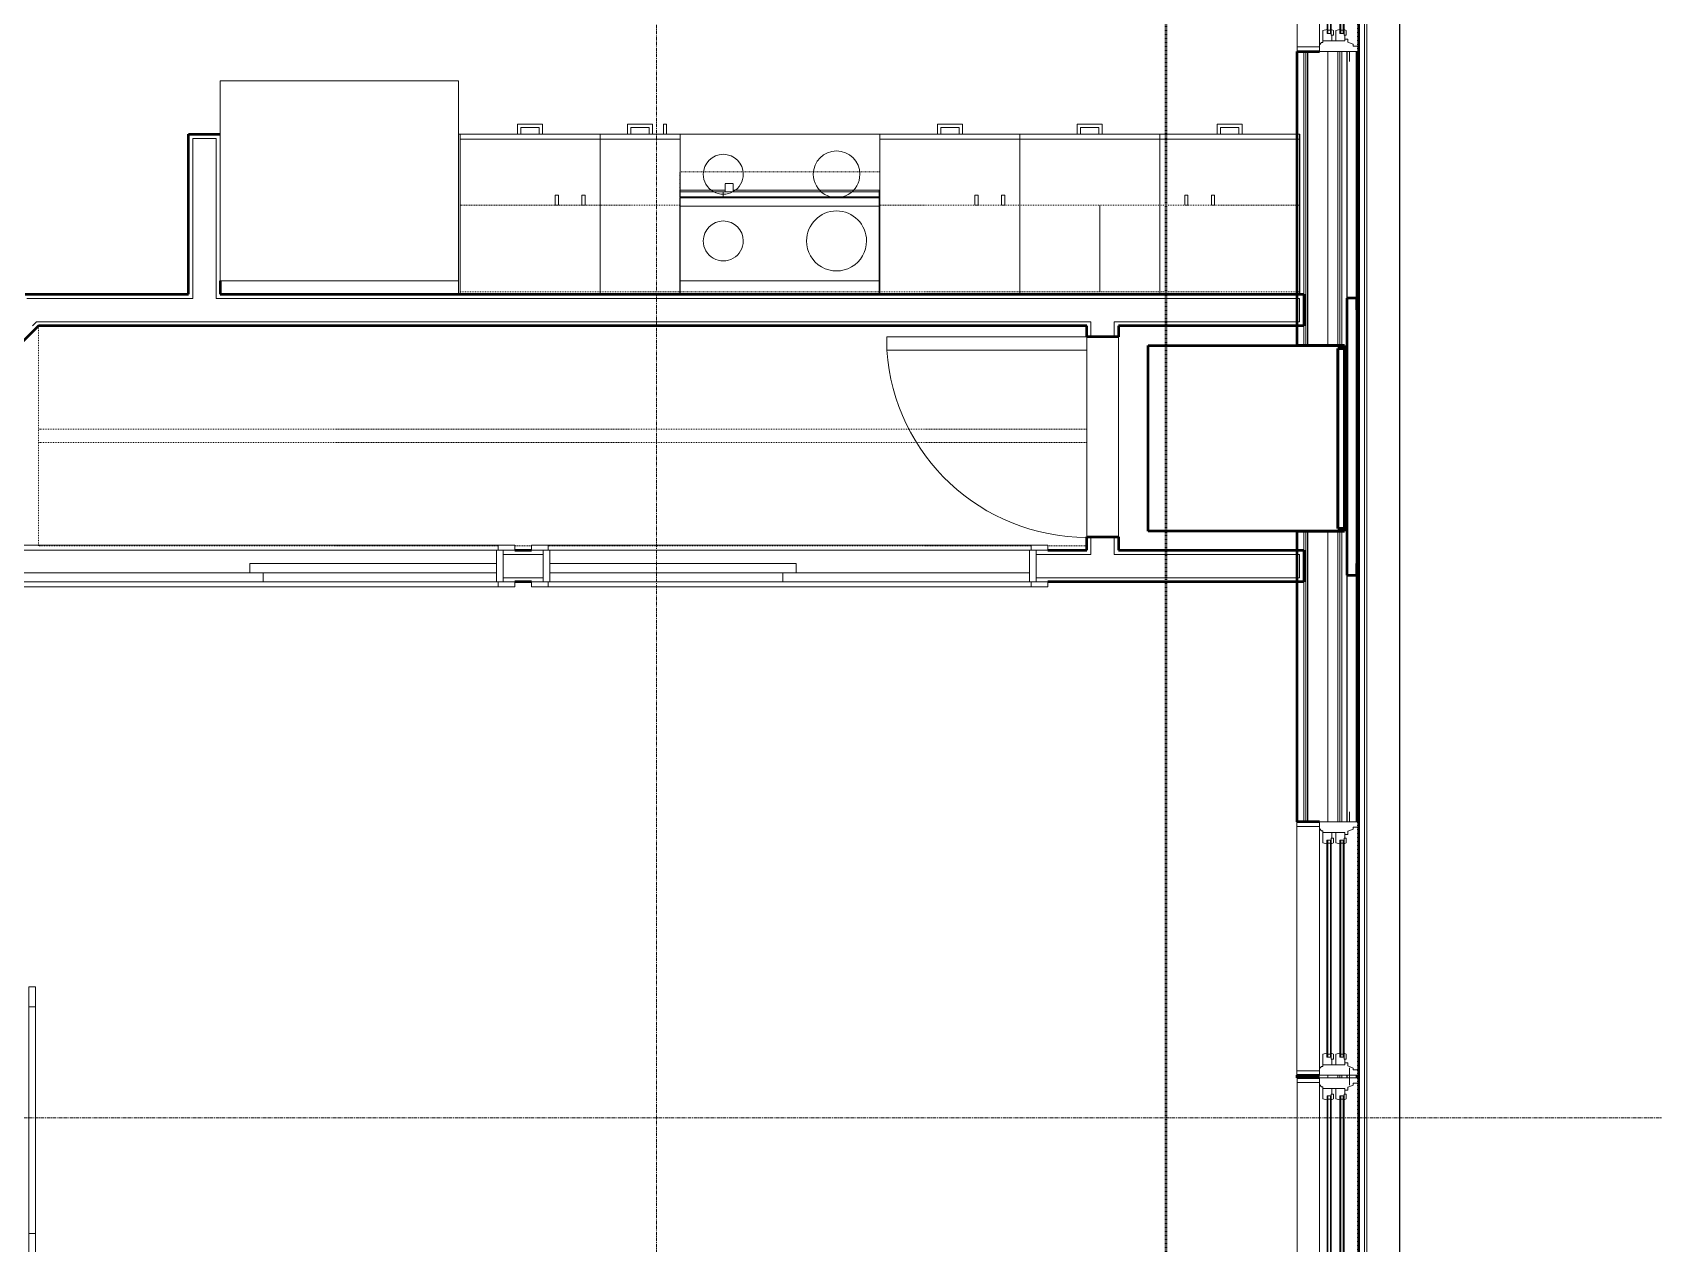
# Model space of a CAD drawing. Header units: inches. Extents: x -4235 to -464, y 9767 to 12347.
# Drawn here: x -2267 to -2023.7, y 10448.3 to 10630 of the extents above; entities that cross this region are included whole.
import ezdxf

# ---------------------------------------------------------------- set-up
doc = ezdxf.new("R2010")
doc.units = ezdxf.units.IN
doc.header["$MEASUREMENT"] = 0
for name, pattern in [('Dash', [0.25, 0.125, -0.125]), ('Dash 1_16_', [0.125, 0.0625, -0.0625]), ('Grid Line 1_2_', [0.875, 0.5, -0.125, 0.125, -0.125]), ('Overhead', [0.15625, 0.09375, -0.0625])]:
    doc.linetypes.add(name, pattern=pattern)
for name, color, linetype, lineweight in [('0-1', 7, 'Continuous', 5), ('0-2', 10, 'Continuous', 9), ('A-DOOR-1', 10, 'Continuous', 9), ('A-DOOR-2', 50, 'Continuous', 20), ('A-DOOR-FRAM-1', 10, 'Continuous', 9), ('A-GENM', 5, 'Continuous', 9), ('A-GENM-4', 5, 'Continuous', 50), ('A-GLAZ-1', 151, 'Continuous', 9), ('A-GLAZ-2', 151, 'Continuous', 20), ('A-GLAZ-3', 151, 'Continuous', 50), ('A-WALL', 113, 'Continuous', 13), ('A-WALL-1', 7, 'Continuous', 50), ('A-WALL-2', 250, 'Continuous', 13), ('A-WALL-3', 10, 'Continuous', 9), ('A-WALL-4', 254, 'Continuous', 9), ('A-WALL-5', 113, 'Continuous', 9), ('A-WALL-6', 113, 'Continuous', 50), ('C-PROP-LINE-1', 91, 'Dash 1_16_', 50), ('Q-CASE-1', 10, 'Continuous', 9), ('Q-CASE-2', 254, 'Continuous', 9), ('Q-CASE-3', 254, 'Dash', 9), ('Q-CASE-4', 10, 'Dash', 9), ('Q-CASE-HDLN-1', 10, 'Dash', 9), ('Q-CASE-HDLN-2', 254, 'Dash', 9), ('Q-SPCQ-1', 10, 'Continuous', 9), ('Q-SPCQ-2', 91, 'Overhead', 9), ('S-GRID-1', 1, 'Grid Line 1_2_', 9)]:
    doc.layers.add(name, color=color, linetype=linetype, lineweight=lineweight)

# ---------------------------------------------------------------- blocks, each defined once
blk = doc.blocks.new('SWING - SINGLE - FLUSH - 30_ x 70_ - MAGIC PAK DOOR - ACOUSTICAL SEAL - IN CLOSET-3199421-BACKGROUND - RCP - 3RD FLOOR')
at = {"layer": 'A-DOOR-1'}
blk.add_arc((15, 2.375), 30.067, 93.81407, 180, dxfattribs=at)
at = {"layer": 'A-DOOR-2'}
for p, q in [((13, 2.375), (13, 32.375)), ((15, 32.375), (13, 32.375)), ((15, 2.375), (15, 32.375)), ((15, 2.375), (13, 2.375))]:
    blk.add_line(p, q, dxfattribs=at)
blk = doc.blocks.new('SWING - SINGLE - FLUSH - 2-10 x 6-8 - PRIVACY-3199407-BACKGROUND - RCP - 3RD FLOOR')
at = {"layer": 'A-DOOR-1'}
blk.add_arc((17, 2.37), 34.07, 93.3657, 180, dxfattribs=at)
at = {"layer": 'A-DOOR-2'}
for p, q in [((15, 2.37), (15, 36.38)), ((17, 36.38), (15, 36.38)), ((17, 2.37), (17, 36.38)), ((17, 2.37), (15, 2.37))]:
    blk.add_line(p, q, dxfattribs=at)
at = {"layer": 'A-DOOR-FRAM-1'}
for p, q in [((-17, 3.37), (-20, 3.37)), ((-20, 2.37), (-20, 3.37)), ((17, 3.37), (-17, 3.37)), ((-17, 2.37), (-17, 3.37)), ((20, 3.37), (17, 3.37)), ((17, 2.37), (17, 3.37)), ((20, 2.37), (20, 3.37)), ((-20, 2.37), (-17, 2.37)), ((-17, 2.37), (17, 2.37)), ((17, 2.37), (20, 2.37)), ((-17, -2.38), (-20, -2.38)), ((-20, -2.38), (-20, -3.38)), ((17, -2.38), (-17, -2.38)), ((-17, -2.38), (-17, -3.38)), ((20, -2.38), (17, -2.38)), ((17, -2.38), (17, -3.38)), ((20, -2.38), (20, -3.38)), ((-20, -3.38), (-17, -3.38)), ((-17, -3.38), (17, -3.38)), ((17, -3.38), (20, -3.38))]:
    blk.add_line(p, q, dxfattribs=at)
blk = doc.blocks.new('SLIDING - FLUSH - 6-0 x 6-8-3203587-BACKGROUND - RCP - 3RD FLOOR')
at = {"layer": 'A-DOOR-1'}
for p, q in [((-38.75, 2.25), (-38.75, 3)), ((-36.25, 3), (-38.75, 3)), ((36.25, 3), (-36.25, 3)), ((-36.25, 3), (-36.25, 2.25)), ((36.25, 2.25), (36.25, 3)), ((36.25, 3), (38.75, 3)), ((38.75, 3), (38.75, 2.25)), ((-38.75, 2.25), (-36.25, 2.25)), ((1, 2.25), (-36, 2.25)), ((-36, 2.25), (-36, 0.88)), ((-36, 0.88), (1, 0.88)), ((36, 0.88), (-1, 0.88)), ((-1, 0.88), (-1, -0.5)), ((1, 2.25), (1, 0.88)), ((36, 0.88), (36, -0.5)), ((38.75, 2.25), (36.25, 2.25)), ((-1, -0.5), (36, -0.5)), ((-38.75, -3.25), (-38.75, -2.5)), ((-36.25, -2.5), (-38.75, -2.5)), ((-38.75, -3.25), (-36.25, -3.25)), ((-36.25, -2.5), (-36.25, -3.25)), ((-36.25, -3.25), (36.25, -3.25)), ((36.25, -2.5), (38.75, -2.5)), ((36.25, -3.25), (36.25, -2.5)), ((38.75, -3.25), (36.25, -3.25)), ((38.75, -2.5), (38.75, -3.25))]:
    blk.add_line(p, q, dxfattribs=at)
at = {"layer": 'A-DOOR-FRAM-1'}
for p, q in [((-36, 2.25), (-37, 2.25)), ((-37, -2.5), (-37, 2.25)), ((-36, 2.25), (-36, -2.5)), ((36, 2.25), (1, 2.25)), ((36, -2.5), (36, 2.25)), ((36, 2.25), (37, 2.25)), ((37, 2.25), (37, -2.5)), ((-37, -2.5), (-36, -2.5)), ((-36, -2.5), (36, -2.5)), ((37, -2.5), (36, -2.5))]:
    blk.add_line(p, q, dxfattribs=at)
blk = doc.blocks.new('OD_CW_Closet - OD_CW_Closet-2069095-BACKGROUND - RCP - 3RD FLOOR')
at = {"layer": 'Q-CASE-HDLN-1'}
for p, q in [((0.74, 9), (6.59, 9)), ((0.74, -22.35), (0.74, 7.65)), ((9.09, 9), (81.59, 9)), ((84.09, 9), (86.59, 9)), ((89.09, 9), (158.05, 9)), ((158.05, 9), (158.05, -24)), ((0.74, -6.5), (158.05, -6.5)), ((0.74, -8.5), (158.05, -8.5))]:
    blk.add_line(p, q, dxfattribs=at)
at = {"layer": 'Q-CASE-HDLN-2'}
for p, q in [((0.74, 7.65), (0.74, 9)), ((0.74, -24), (0.74, -22.35)), ((158.05, -24), (0.74, -24))]:
    blk.add_line(p, q, dxfattribs=at)
blk = doc.blocks.new('SLIDING - FLUSH - 6-0 x 6-8-3203588-BACKGROUND - RCP - 3RD FLOOR')
at = {"layer": 'A-DOOR-1'}
for p, q in [((-38.75, 2.5), (-38.75, 3.25)), ((-36.25, 3.25), (-38.75, 3.25)), ((-38.75, 2.5), (-36.25, 2.5)), ((36.25, 3.25), (-36.25, 3.25)), ((-36.25, 3.25), (-36.25, 2.5)), ((36.25, 2.5), (36.25, 3.25)), ((36.25, 3.25), (38.75, 3.25)), ((38.75, 2.5), (36.25, 2.5)), ((38.75, 3.25), (38.75, 2.5)), ((36, 0.5), (-1, 0.5)), ((-1, 0.5), (-1, -0.875)), ((36, 0.5), (36, -0.875)), ((-38.75, -3), (-38.75, -2.25)), ((-36.25, -2.25), (-38.75, -2.25)), ((-36.25, -2.25), (-36.25, -3)), ((1, -0.875), (-36, -0.875)), ((-36, -0.875), (-36, -2.25)), ((-36, -2.25), (1, -2.25)), ((-1, -0.875), (36, -0.875)), ((1, -0.875), (1, -2.25)), ((36.25, -2.25), (38.75, -2.25)), ((36.25, -3), (36.25, -2.25)), ((38.75, -2.25), (38.75, -3)), ((-38.75, -3), (-36.25, -3)), ((-36.25, -3), (36.25, -3)), ((38.75, -3), (36.25, -3))]:
    blk.add_line(p, q, dxfattribs=at)
at = {"layer": 'A-DOOR-FRAM-1'}
for p, q in [((-37, -2.25), (-37, 2.5)), ((-36, 2.5), (-37, 2.5)), ((36, 2.5), (-36, 2.5)), ((-36, 2.5), (-36, -2.25)), ((36, -2.25), (36, 2.5)), ((36, 2.5), (37, 2.5)), ((37, 2.5), (37, -2.25)), ((-37, -2.25), (-36, -2.25)), ((1, -2.25), (36, -2.25)), ((37, -2.25), (36, -2.25))]:
    blk.add_line(p, q, dxfattribs=at)
blk = doc.blocks.new('Refrigerator_-_Side-by-Side_6047 - 36_ X 30_-345559-BACKGROUND - RCP - 3RD FLOOR')
at = {"layer": 'Q-SPCQ-1'}
for p, q in [((17.87, 14.42), (-17.88, 14.42)), ((-17.88, 14.42), (-17.88, -15.58)), ((17.87, -15.58), (17.87, 14.42)), ((-17.88, -15.58), (17.87, -15.58))]:
    blk.add_line(p, q, dxfattribs=at)
blk = doc.blocks.new('Range - 24_ x 30_-2320547-BACKGROUND - RCP - 3RD FLOOR')
at = {"layer": 'Q-SPCQ-1'}
blk.add_line((0, 22), (30, 22), dxfattribs=at)
for centre, radius, start, end in [((6.5, 16), 4.5, 360, 180), ((23.5, 16), 3, 360, 180), ((6.5, 16), 4.5, 180, 360), ((23.5, 16), 3, 180, 0), ((6.5, 6), 3.5, 360, 180), ((23.5, 6), 3, 360, 180), ((6.5, 6), 3.5, 180, 0), ((23.5, 6), 3, 180, 360)]:
    blk.add_arc(centre, radius, start, end, dxfattribs=at)
blk = doc.blocks.new('Single Door 1 Drawer 211 - 211 Base Cabinet Single Door1 Drawer 12_-2709705-BACKGROUND - RCP - 3RD FLOOR')
at = {"layer": 'Q-CASE-1'}
for p, q in [((-7.14, 24), (-7.14, 25.5)), ((-7.14, 25.5), (-3.39, 25.5)), ((-3.89, 25), (-6.64, 25)), ((-6.64, 24), (-6.64, 25)), ((-3.89, 24), (-3.89, 25)), ((-3.39, 25.5), (-3.39, 24)), ((-1.27, 25.5), (-1.76, 25.5)), ((-1.76, 25.5), (-1.76, 24)), ((-1.27, 24), (-1.27, 25.5)), ((-11.26, 24), (0.74, 24)), ((-11.26, 23.25), (-11.26, 24)), ((0.74, 23.25), (-11.26, 23.25)), ((-11.26, 23.25), (-11.26, 0)), ((-7.14, 24), (-6.64, 24)), ((-3.39, 24), (-3.89, 24)), ((-1.76, 24), (-1.27, 24)), ((0.74, 24), (0.74, 23.25)), ((0.74, 0), (0.74, 23.25)), ((-11.26, 0), (0.74, 0))]:
    blk.add_line(p, q, dxfattribs=at)
blk = doc.blocks.new('Base Cabinet 4 Drawer 254 - Base Cabinet 4 Drawer 254 21_-2569778-BACKGROUND - RCP - 3RD FLOOR')
at = {"layer": 'Q-CASE-1'}
for p, q in [((-1.14, 24), (-1.14, 25.5)), ((-1.14, 25.5), (2.61, 25.5)), ((2.11, 25), (-0.64, 25)), ((-0.64, 24), (-0.64, 25)), ((2.11, 24), (2.11, 25)), ((2.61, 25.5), (2.61, 24)), ((-9.76, 24), (11.24, 24)), ((-9.76, 23.25), (-9.76, 24)), ((11.24, 23.25), (-9.76, 23.25)), ((-9.76, 23.25), (-9.76, 0)), ((-1.14, 24), (-0.64, 24)), ((2.61, 24), (2.11, 24)), ((11.24, 24), (11.24, 23.25)), ((11.24, 0), (11.24, 23.25)), ((-9.76, 0), (11.24, 0))]:
    blk.add_line(p, q, dxfattribs=at)
blk = doc.blocks.new('Base Cabinet 3 Drawer 230 - Base Cabinet 3 Drawer 230 21_-2578998-BACKGROUND - RCP - 3RD FLOOR')
at = {"layer": 'Q-CASE-1'}
for p, q in [((-1.14, 24), (-1.14, 25.5)), ((-1.14, 25.5), (2.61, 25.5)), ((2.11, 25), (-0.64, 25)), ((-0.64, 24), (-0.64, 25)), ((2.11, 24), (2.11, 25)), ((2.61, 25.5), (2.61, 24)), ((-9.76, 24), (11.24, 24)), ((-9.76, 23.25), (-9.76, 24)), ((11.24, 23.25), (-9.76, 23.25)), ((-9.76, 23.25), (-9.76, 0)), ((-1.14, 24), (-0.64, 24)), ((2.61, 24), (2.11, 24)), ((11.24, 24), (11.24, 23.25)), ((11.24, 0), (11.24, 23.25)), ((-9.76, 0), (11.24, 0))]:
    blk.add_line(p, q, dxfattribs=at)
blk = doc.blocks.new('300 Series Wall Hung Cabinet_302 - 33_ X 36_-2610350-BACKGROUND - RCP - 3RD FLOOR')
at = {"layer": 'Q-CASE-2'}
for p, q in [((-1.76, -13.19), (-2.25, -13.19)), ((-2.25, -13.19), (-2.25, -14.69)), ((-1.76, -14.69), (-1.76, -13.19)), ((2.24, -13.19), (1.75, -13.19)), ((1.75, -13.19), (1.75, -14.69)), ((2.24, -14.69), (2.24, -13.19)), ((-2.25, -14.69), (-1.76, -14.69)), ((1.75, -14.69), (2.24, -14.69))]:
    blk.add_line(p, q, dxfattribs=at)
at = {"layer": 'Q-CASE-3'}
for p, q in [((-16.5, -0.19), (-16.5, -13.19)), ((16.5, -13.19), (16.5, -0.19)), ((-16.5, -13.19), (16.5, -13.19))]:
    blk.add_line(p, q, dxfattribs=at)
at = {"layer": 'Q-CASE-4'}
blk.add_line((16.5, -0.19), (-16.5, -0.19), dxfattribs=at)
blk = doc.blocks.new('300 Series Wall Hung Cabinet_302 - 30_ X 36_-2573882-BACKGROUND - RCP - 3RD FLOOR')
at = {"layer": 'Q-CASE-2'}
for p, q in [((-1.76, 14.69), (-2.25, 14.69)), ((-2.25, 14.69), (-2.25, 13.19)), ((-1.76, 13.19), (-1.76, 14.69)), ((2.24, 14.69), (1.75, 14.69)), ((1.75, 14.69), (1.75, 13.19)), ((2.24, 13.19), (2.24, 14.69)), ((-2.25, 13.19), (-1.76, 13.19)), ((1.75, 13.19), (2.24, 13.19))]:
    blk.add_line(p, q, dxfattribs=at)
at = {"layer": 'Q-CASE-3'}
for p, q in [((-15, 0.19), (-15, 13.19)), ((-15, 13.19), (14.6, 13.19)), ((15, 13.19), (15, 0.19))]:
    blk.add_line(p, q, dxfattribs=at)
at = {"layer": 'Q-CASE-4'}
for p, q in [((14.6, 13.19), (14.98, 13.19)), ((14.6, 0.19), (-15, 0.19)), ((14.98, 0.19), (14.6, 0.19))]:
    blk.add_line(p, q, dxfattribs=at)
blk = doc.blocks.new('30quot_MicrowaveVent_11166 - 70cm miele oven-V14-BACKGROUND - RCP - 3RD FLOOR')
at = {"layer": 'Q-CASE-1'}
for p, q in [((-14.2, 0), (-14.2, -0.38)), ((15.68, 0), (-14.2, 0)), ((15.68, -0.38), (15.68, 0))]:
    blk.add_line(p, q, dxfattribs=at)
at = {"layer": 'Q-CASE-2'}
for p, q in [((-14.2, -0.38), (-14.2, -13.23)), ((15.68, -13.23), (15.68, -0.38)), ((-14.2, -13.23), (-14.2, -14.49)), ((15.68, -13.23), (-14.2, -13.23)), ((-14.2, -14.49), (15.68, -14.49)), ((15.68, -14.49), (15.68, -13.23)), ((9.18, -14.61), (-14.2, -14.61)), ((-14.2, -14.61), (-14.2, -15.39)), ((-14.2, -15.39), (-14.2, -15.6)), ((-14.2, -15.39), (9.18, -15.39)), ((-14.2, -15.6), (7.69, -15.6)), ((7.69, -15.39), (7.69, -16.16)), ((7.69, -16.16), (7.69, -16.55)), ((7.69, -16.6), (8.88, -16.6)), ((8.88, -16.55), (8.88, -15.39)), ((8.88, -15.6), (15.68, -15.6)), ((9.18, -14.61), (9.18, -15.39)), ((15.68, -14.61), (9.18, -14.61)), ((9.18, -14.61), (9.18, -15.39)), ((9.18, -15.39), (15.68, -15.39)), ((15.68, -14.61), (15.68, -15.39)), ((15.68, -15.6), (15.68, -15.39))]:
    blk.add_line(p, q, dxfattribs=at)
blk = doc.blocks.new('300 Series Wall Hung Cabinet_302 - 33_ X 36_-2610278-BACKGROUND - RCP - 3RD FLOOR')
at = {"layer": 'Q-CASE-2'}
for p, q in [((-1.76, 14.69), (-2.25, 14.69)), ((-2.25, 14.69), (-2.25, 13.19)), ((-1.76, 13.19), (-1.76, 14.69)), ((2.24, 14.69), (1.75, 14.69)), ((1.75, 14.69), (1.75, 13.19)), ((2.24, 13.19), (2.24, 14.69)), ((-2.25, 13.19), (-1.76, 13.19)), ((1.75, 13.19), (2.24, 13.19))]:
    blk.add_line(p, q, dxfattribs=at)
at = {"layer": 'Q-CASE-3'}
for p, q in [((-16.5, 0.19), (-16.5, 13.19)), ((-16.5, 13.19), (16.5, 13.19)), ((16.5, 13.19), (16.5, 0.19))]:
    blk.add_line(p, q, dxfattribs=at)
at = {"layer": 'Q-CASE-4'}
blk.add_line((16.5, 0.19), (-16.5, 0.19), dxfattribs=at)
blk = doc.blocks.new('Range_Hood_386 - 30_ Wide-2577799-BACKGROUND - RCP - 3RD FLOOR')
at = {"layer": 'Q-SPCQ-2'}
for p, q in [((-15, -6), (-15, 12)), ((-15, 12), (15, 12)), ((15, 12), (15, -6)), ((15, -6), (-15, -6))]:
    blk.add_line(p, q, dxfattribs=at)
blk = doc.blocks.new('CTR - 1st Phase - Unit Layouts_rvt-1-BACKGROUND - RCP - 3RD FLOOR')
at = {"layer": 'A-WALL-1'}
for p, q in [((-2243.53, 10590.75), (-2243.53, 10614.75)), ((-2243.53, 10614.75), (-2242.9, 10614.75)), ((-2242.9, 10614.75), (-2239.4, 10614.75)), ((-2239.4, 10614.75), (-2238.78, 10614.75)), ((-2238.78, 10592.75), (-2238.78, 10590.75)), ((-2268.05, 10590.75), (-2243.53, 10590.75)), ((-2238.78, 10590.75), (-2076.17, 10590.75)), ((-2076.17, 10590.75), (-2076.17, 10590.13)), ((-2076.17, 10590.13), (-2076.17, 10586.63)), ((-2076.17, 10586.63), (-2076.17, 10586)), ((-2266.08, 10586), (-2299.73, 10552.35)), ((-2108.72, 10586), (-2266.08, 10586)), ((-2108.72, 10584.35), (-2108.72, 10586)), ((-2103.97, 10584.35), (-2108.72, 10584.35)), ((-2076.17, 10586), (-2103.97, 10586)), ((-2103.97, 10586), (-2103.97, 10584.35)), ((-2108.72, 10552.35), (-2108.72, 10554.35)), ((-2108.72, 10554.35), (-2103.97, 10554.35)), ((-2103.97, 10554.35), (-2103.97, 10552.35)), ((-2194.57, 10552.35), (-2192.07, 10552.35)), ((-2114.57, 10552.35), (-2108.72, 10552.35)), ((-2103.97, 10552.35), (-2076.17, 10552.35)), ((-2076.17, 10552.35), (-2076.17, 10551.73)), ((-2076.17, 10551.73), (-2076.17, 10548.23)), ((-2192.07, 10547.6), (-2194.57, 10547.6)), ((-2076.17, 10547.6), (-2114.57, 10547.6)), ((-2076.17, 10548.23), (-2076.17, 10547.6))]:
    blk.add_line(p, q, dxfattribs=at)
at = {"layer": 'A-WALL-2'}
for p, q in [((-2242.9, 10614.13), (-2239.4, 10614.13)), ((-2242.9, 10590.75), (-2242.9, 10614.13)), ((-2239.4, 10590.75), (-2239.4, 10614.13)), ((-2242.9, 10590.13), (-2267.79, 10590.13)), ((-2242.9, 10590.75), (-2242.9, 10590.13)), ((-2239.4, 10590.75), (-2239.4, 10590.13)), ((-2076.8, 10590.13), (-2239.4, 10590.13)), ((-2076.8, 10590.13), (-2076.8, 10586.63)), ((-2266.34, 10586.63), (-2266.97, 10586)), ((-2108.1, 10586.63), (-2266.34, 10586.63)), ((-2108.1, 10586.63), (-2108.1, 10586)), ((-2076.8, 10586.63), (-2104.6, 10586.63)), ((-2104.6, 10586.63), (-2104.6, 10586)), ((-2108.1, 10584.35), (-2108.1, 10586)), ((-2104.6, 10584.35), (-2104.6, 10586)), ((-2108.1, 10552.35), (-2108.1, 10554.35)), ((-2104.6, 10552.35), (-2104.6, 10554.35)), ((-2190.32, 10551.73), (-2196.32, 10551.73)), ((-2108.1, 10551.73), (-2116.32, 10551.73)), ((-2108.1, 10552.35), (-2108.1, 10551.73)), ((-2104.6, 10552.35), (-2104.6, 10551.73)), ((-2076.8, 10551.73), (-2104.6, 10551.73)), ((-2076.8, 10551.73), (-2076.8, 10548.23)), ((-2190.32, 10548.23), (-2196.32, 10548.23)), ((-2076.8, 10548.23), (-2116.32, 10548.23))]:
    blk.add_line(p, q, dxfattribs=at)
at = {"layer": 'A-WALL-3'}
for p, q in [((-2108.72, 10584.35), (-2108.72, 10554.35)), ((-2103.97, 10554.35), (-2103.97, 10584.35)), ((-2196.32, 10547.6), (-2196.32, 10552.35)), ((-2190.32, 10552.35), (-2190.32, 10547.6)), ((-2116.32, 10552.35), (-2116.32, 10547.6))]:
    blk.add_line(p, q, dxfattribs=at)
at = {"layer": 'A-WALL-4'}
for p, q in [((-2108.72, 10584.35), (-2103.97, 10584.35)), ((-2103.97, 10554.35), (-2108.72, 10554.35))]:
    blk.add_line(p, q, dxfattribs=at)
at = {"layer": 'A-WALL-5'}
for p, q in [((-2194.15, 10614.75), (-2203.03, 10614.75)), ((-2203.03, 10614.75), (-2203.03, 10592.75)), ((-2203.03, 10614.75), (-2194.15, 10614.75)), ((-2193.65, 10614.75), (-2194.15, 10614.75)), ((-2190.9, 10614.75), (-2193.65, 10614.75)), ((-2193.65, 10614.75), (-2190.9, 10614.75)), ((-2190.4, 10614.75), (-2190.9, 10614.75)), ((-2177.65, 10614.75), (-2190.4, 10614.75)), ((-2190.4, 10614.75), (-2177.65, 10614.75)), ((-2177.15, 10614.75), (-2177.65, 10614.75)), ((-2174.4, 10614.75), (-2177.15, 10614.75)), ((-2177.15, 10614.75), (-2174.4, 10614.75)), ((-2173.9, 10614.75), (-2174.4, 10614.75)), ((-2172.28, 10614.75), (-2173.9, 10614.75)), ((-2173.9, 10614.75), (-2172.28, 10614.75)), ((-2171.79, 10614.75), (-2172.28, 10614.75)), ((-2131.15, 10614.75), (-2171.79, 10614.75)), ((-2171.79, 10614.75), (-2131.15, 10614.75)), ((-2130.65, 10614.75), (-2131.15, 10614.75)), ((-2127.9, 10614.75), (-2130.65, 10614.75)), ((-2130.65, 10614.75), (-2127.9, 10614.75)), ((-2127.4, 10614.75), (-2127.9, 10614.75)), ((-2110.15, 10614.75), (-2127.4, 10614.75)), ((-2127.4, 10614.75), (-2110.15, 10614.75)), ((-2109.65, 10614.75), (-2110.15, 10614.75)), ((-2106.9, 10614.75), (-2109.65, 10614.75)), ((-2109.65, 10614.75), (-2106.9, 10614.75)), ((-2106.4, 10614.75), (-2106.9, 10614.75)), ((-2089.15, 10614.75), (-2106.4, 10614.75)), ((-2106.4, 10614.75), (-2089.15, 10614.75)), ((-2088.65, 10614.75), (-2089.15, 10614.75)), ((-2085.9, 10614.75), (-2088.65, 10614.75)), ((-2088.65, 10614.75), (-2085.9, 10614.75)), ((-2085.4, 10614.75), (-2085.9, 10614.75)), ((-2077.17, 10614.75), (-2085.4, 10614.75)), ((-2085.4, 10614.75), (-2077.17, 10614.75)), ((-2076.8, 10614.75), (-2077.17, 10614.75)), ((-2077.17, 10614.75), (-2076.8, 10614.75)), ((-2076.8, 10590.75), (-2076.8, 10614.75)), ((-2076.8, 10614.75), (-2076.8, 10590.75)), ((-2203.03, 10592.75), (-2203.03, 10590.75)), ((-2203.03, 10590.75), (-2203.03, 10592.75)), ((-2203.03, 10590.75), (-2077.17, 10590.75)), ((-2077.17, 10590.75), (-2203.03, 10590.75)), ((-2077.17, 10590.75), (-2076.8, 10590.75)), ((-2076.8, 10590.75), (-2077.17, 10590.75))]:
    blk.add_line(p, q, dxfattribs=at)
at = {"layer": '0-2'}
for name, p, rotation in [('Refrigerator_-_Side-by-Side_6047 - 36_ X 30_-345559-BACKGROUND - RCP - 3RD FLOOR', (-2220.9, 10607.18), 180), ('Range - 24_ x 30_-2320547-BACKGROUND - RCP - 3RD FLOOR', (-2139.78, 10614.75), 180), ('Range_Hood_386 - 30_ Wide-2577799-BACKGROUND - RCP - 3RD FLOOR', (-2154.78, 10603.13), 180), ('30quot_MicrowaveVent_11166 - 70cm miele oven-V14-BACKGROUND - RCP - 3RD FLOOR', (-2154.1, 10590.75), 180), ('300 Series Wall Hung Cabinet_302 - 33_ X 36_-2610350-BACKGROUND - RCP - 3RD FLOOR', (-2186.28, 10590.94), 180), ('OD_CW_Closet - OD_CW_Closet-2069095-BACKGROUND - RCP - 3RD FLOOR', (-2107.99, 10562), 180), ('SWING - SINGLE - FLUSH - 30_ x 70_ - MAGIC PAK DOOR - ACOUSTICAL SEAL - IN CLOSET-3199421-BACKGROUND - RCP - 3RD FLOOR', (-2106.35, 10569.35), 90.00000000018473), ('SLIDING - FLUSH - 6-0 x 6-8-3203587-BACKGROUND - RCP - 3RD FLOOR', (-2153.32, 10549.85), 180), ('SWING - SINGLE - FLUSH - 2-10 x 6-8 - PRIVACY-3199407-BACKGROUND - RCP - 3RD FLOOR', (-2269.87, 10466.84), 90.00000000017671)]:
    blk.add_blockref(name, p, dxfattribs=dict(at, rotation=rotation))
for name, p in [('Base Cabinet 3 Drawer 230 - Base Cabinet 3 Drawer 230 21_-2578998-BACKGROUND - RCP - 3RD FLOOR', (-2193.01, 10590.75)), ('Single Door 1 Drawer 211 - 211 Base Cabinet Single Door1 Drawer 12_-2709705-BACKGROUND - RCP - 3RD FLOOR', (-2170.51, 10590.75)), ('Base Cabinet 4 Drawer 254 - Base Cabinet 4 Drawer 254 21_-2569778-BACKGROUND - RCP - 3RD FLOOR', (-2130.01, 10590.75)), ('Base Cabinet 3 Drawer 230 - Base Cabinet 3 Drawer 230 21_-2578998-BACKGROUND - RCP - 3RD FLOOR', (-2109.01, 10590.75)), ('Base Cabinet 3 Drawer 230 - Base Cabinet 3 Drawer 230 21_-2578998-BACKGROUND - RCP - 3RD FLOOR', (-2088.01, 10590.75)), ('300 Series Wall Hung Cabinet_302 - 33_ X 36_-2610278-BACKGROUND - RCP - 3RD FLOOR', (-2123.28, 10590.94)), ('300 Series Wall Hung Cabinet_302 - 30_ X 36_-2573882-BACKGROUND - RCP - 3RD FLOOR', (-2091.78, 10590.94)), ('SLIDING - FLUSH - 6-0 x 6-8-3203588-BACKGROUND - RCP - 3RD FLOOR', (-2233.32, 10549.85))]:
    blk.add_blockref(name, p, dxfattribs=at)
blk = doc.blocks.new('Basic Wall _ EXT - FIBER CEMENT - LARGE - 1hr - ___-2162460-BACKGROUND - RCP - 3RD FLOOR')
at = {"layer": 'A-WALL-5'}
for p, q in [((-2066.71, 9980.19), (-2066.71, 10851.39)), ((-2067.06, 10089.39), (-2067.06, 10742.19)), ((-2067.05, 10089.39), (-2067.05, 10742.19)), ((-2067.05, 10089.39), (-2067.05, 10742.19)), ((-2067.03, 10089.39), (-2067.03, 10742.19)), ((-2067.02, 10089.39), (-2067.02, 10742.19)), ((-2067.02, 10089.39), (-2067.02, 10742.19)), ((-2069.67, 10627.18), (-2069.67, 10590.15)), ((-2069.67, 10548.63), (-2069.67, 10627.18)), ((-2069.64, 10590.15), (-2069.64, 10627.18)), ((-2069.64, 10590.15), (-2069.64, 10627.18)), ((-2069.67, 10590.15), (-2069.67, 10548.63)), ((-2069.64, 10548.63), (-2069.64, 10590.15)), ((-2069.64, 10548.63), (-2069.64, 10590.15)), ((-2069.67, 10548.63), (-2069.67, 10511.6)), ((-2069.67, 10511.6), (-2069.67, 10548.63)), ((-2069.64, 10511.6), (-2069.64, 10548.63)), ((-2069.64, 10511.6), (-2069.64, 10548.63)), ((-2069.67, 10473.58), (-2069.67, 10473.2)), ((-2069.67, 10473.2), (-2069.67, 10473.58)), ((-2069.64, 10473.2), (-2069.64, 10473.57)), ((-2069.64, 10473.2), (-2069.64, 10473.57))]:
    blk.add_line(p, q, dxfattribs=at)
blk = doc.blocks.new('Basic Wall _ EXT - FIBER CEMENT - SMALL - 1hr - ___-2145934-BACKGROUND - RCP - 3RD FLOOR')
at = {"layer": 'A-WALL-5'}
for p, q in [((-2061.81, 10857.87), (-2061.81, 9973.7)), ((-2061.81, 9973.7), (-2061.81, 10857.87)), ((-2061.73, 9973.63), (-2061.73, 10857.95)), ((-2061.73, 9973.63), (-2061.73, 10857.95)), ((-2067.84, 10089.39), (-2067.84, 10742.19)), ((-2067.77, 10089.39), (-2067.77, 10742.19)), ((-2075.83, 10627.18), (-2075.83, 10583.06)), ((-2075.83, 10583.06), (-2075.83, 10627.18)), ((-2075.62, 10583.06), (-2075.62, 10627.18)), ((-2075.62, 10583.06), (-2075.62, 10627.18)), ((-2075.54, 10583.06), (-2075.54, 10627.18)), ((-2075.54, 10583.06), (-2075.54, 10627.18)), ((-2070.72, 10583.06), (-2070.72, 10627.18)), ((-2070.72, 10583.06), (-2070.72, 10627.18)), ((-2068.29, 10590.15), (-2068.29, 10627.18)), ((-2068.29, 10590.15), (-2068.29, 10627.18)), ((-2068.22, 10590.15), (-2068.22, 10627.18)), ((-2068.29, 10548.63), (-2068.29, 10590.15)), ((-2068.29, 10548.63), (-2068.29, 10590.15)), ((-2068.22, 10548.63), (-2068.22, 10590.15)), ((-2075.83, 10555.19), (-2075.83, 10511.6)), ((-2075.83, 10511.6), (-2075.83, 10555.19)), ((-2075.62, 10511.6), (-2075.62, 10555.19)), ((-2075.62, 10511.6), (-2075.62, 10555.19)), ((-2075.54, 10511.6), (-2075.54, 10555.19)), ((-2075.54, 10511.6), (-2075.54, 10555.19)), ((-2070.72, 10511.6), (-2070.72, 10555.19)), ((-2070.72, 10511.6), (-2070.72, 10555.19)), ((-2068.29, 10511.6), (-2068.29, 10548.63)), ((-2068.29, 10511.6), (-2068.29, 10548.63)), ((-2068.22, 10511.6), (-2068.22, 10548.63)), ((-2075.83, 10473.58), (-2075.83, 10473.2)), ((-2075.83, 10473.2), (-2075.83, 10473.58)), ((-2075.62, 10473.2), (-2075.62, 10473.58)), ((-2075.62, 10473.2), (-2075.62, 10473.58)), ((-2075.54, 10473.2), (-2075.54, 10473.58)), ((-2075.54, 10473.2), (-2075.54, 10473.58)), ((-2070.72, 10473.2), (-2070.72, 10473.58)), ((-2070.72, 10473.2), (-2070.72, 10473.58)), ((-2068.29, 10473.23), (-2068.29, 10473.58)), ((-2068.29, 10473.23), (-2068.29, 10473.58)), ((-2068.22, 10473.21), (-2068.22, 10473.58))]:
    blk.add_line(p, q, dxfattribs=at)
blk = doc.blocks.new('Window-Double_Hung-Andersen-400_Series-Tilt_Wash - DOUBLE HUNG - COTTAGE - 3RD FLOOR-2889195-BACKGROUND - RCP - 3RD FLOOR')
at = {"layer": 'A-GLAZ-1'}
for p, q in [((-19.01, 4.12), (-19.01, 2.62)), ((-18.95, 4.12), (-19.01, 4.12)), ((-18.95, 2.62), (-19.01, 2.62)), ((-18.95, 4.62), (18.95, 4.62)), ((-18.95, 1.25), (-18.95, 4.62)), ((-18.32, 1.25), (-18.32, 4.62)), ((18.32, 1.25), (18.32, 4.62)), ((18.95, 4.62), (18.95, 1.25)), ((19.01, 4.12), (18.95, 4.12)), ((19.01, 2.62), (18.95, 2.62)), ((19.01, 2.62), (19.01, 4.12)), ((18.95, 1.25), (-18.95, 1.25)), ((-16.29, 0), (-15.7, 0)), ((-15.82, -0.38), (-15.82, 0)), ((-15.7, 0.12), (15.7, 0.12)), ((16.29, 0), (15.7, 0)), ((15.82, -0.38), (15.82, 0)), ((-16.29, -0.38), (-15.7, -0.38)), ((-16.29, -1.94), (-15.7, -1.94)), ((-16.29, -2.31), (-15.7, -2.31)), ((-15.82, -2.31), (-15.82, -1.94)), ((-15.7, 0), (15.7, 0)), ((-15.7, -0.38), (15.7, -0.38)), ((-15.7, -0.5), (15.7, -0.5)), ((-15.7, -1.81), (15.7, -1.81)), ((-15.7, -1.94), (15.7, -1.94)), ((-15.7, -2.31), (15.7, -2.31)), ((16.29, -0.38), (15.7, -0.38)), ((16.29, -1.94), (15.7, -1.94)), ((16.29, -2.31), (15.7, -2.31)), ((15.82, -2.31), (15.82, -1.94)), ((-15.7, -2.44), (15.7, -2.44))]:
    blk.add_line(p, q, dxfattribs=at)
at = {"layer": 'A-GLAZ-2'}
for p, q in [((-19.01, 1.25), (19.01, 1.25)), ((-19.01, -4.62), (-19.01, 1.25)), ((-17.67, 0.97), (-18, 1.25)), ((-17.67, 0.97), (-17.67, 0.75)), ((-17.67, 0.75), (-15.86, 0.75)), ((-17.42, -2.56), (-17.42, 0.75)), ((-16.29, -0.5), (-16.29, 0.12)), ((-15.7, 0.12), (-16.29, 0.12)), ((-15.86, 0.75), (-15.7, 0.12)), ((15.86, 0.75), (15.7, 0.12)), ((15.7, 0.12), (16.29, 0.12)), ((17.67, 0.75), (15.86, 0.75)), ((16.29, -0.5), (16.29, 0.12)), ((17.42, -2.56), (17.42, 0.75)), ((17.67, 0.97), (18, 1.25)), ((17.67, 0.97), (17.67, 0.75)), ((19.01, 1.25), (19.01, -4.62)), ((-17.42, -0.62), (-16.57, -0.62)), ((-17.42, -1.19), (-15.86, -1.19)), ((-16.57, -0.5), (-16.57, -0.84)), ((-15.7, -0.5), (-16.57, -0.5)), ((-15.86, -0.84), (-16.57, -0.84)), ((-16.29, -2.44), (-16.29, -1.81)), ((-15.7, -1.81), (-16.29, -1.81)), ((-15.86, -0.84), (-15.7, -0.5)), ((-15.86, -1.19), (-15.7, -1.81)), ((15.86, -0.84), (15.7, -0.5)), ((15.7, -0.5), (16.57, -0.5)), ((15.86, -1.19), (15.7, -1.81)), ((15.7, -1.81), (16.29, -1.81)), ((15.86, -0.84), (16.57, -0.84)), ((17.42, -1.19), (15.86, -1.19)), ((16.29, -2.44), (16.29, -1.81)), ((16.57, -0.5), (16.57, -0.84)), ((17.42, -0.62), (16.57, -0.62)), ((-19.01, -3.25), (-20.51, -3.25)), ((19.01, -4.62), (-19.01, -4.62)), ((-18.2, -3.81), (-17.92, -3.81)), ((-18.2, -4.62), (-18.2, -3.81)), ((-17.92, -3.81), (-17.61, -3)), ((-17.61, -3), (-17.14, -3)), ((-17.42, -2.56), (-16.57, -2.56)), ((-17.14, -3), (-17.14, -2.56)), ((-16.57, -2.44), (-16.57, -2.78)), ((-15.7, -2.44), (-16.57, -2.44)), ((-15.86, -2.78), (-16.57, -2.78)), ((-15.86, -2.78), (-15.7, -2.44)), ((15.86, -2.78), (15.7, -2.44)), ((15.7, -2.44), (16.57, -2.44)), ((15.86, -2.78), (16.57, -2.78)), ((16.57, -2.44), (16.57, -2.78)), ((17.42, -2.56), (16.57, -2.56)), ((17.14, -3), (17.14, -2.56)), ((17.61, -3), (17.14, -3)), ((17.92, -3.81), (17.61, -3)), ((18.2, -3.81), (17.92, -3.81)), ((18.2, -4.62), (18.2, -3.81)), ((19.01, -3.25), (20.51, -3.25))]:
    blk.add_line(p, q, dxfattribs=at)
blk = doc.blocks.new('Perforated Panel at Magic-Pak - hvac panel - 3rd floor-2817260-BACKGROUND - RCP - 3RD FLOOR')
at = {"layer": 'A-GLAZ-3'}
for p, q in [((-19.01, -4.56), (-19.01, -4.63)), ((19.01, -4.56), (-19.01, -4.56)), ((-19.01, -4.63), (19.01, -4.63)), ((19.01, -4.63), (19.01, -4.56))]:
    blk.add_line(p, q, dxfattribs=at)
blk = doc.blocks.new('Window-Double_Hung-Andersen-400_Series-Tilt_Wash - DOUBLE HUNG - COTTAGE - 3RD FLOOR-2888628-BACKGROUND - RCP - 3RD FLOOR')
at = {"layer": 'A-GLAZ-1'}
for p, q in [((-15.7, 2.44), (15.7, 2.44)), ((-16.29, 2.31), (-15.7, 2.31)), ((-16.29, 1.94), (-15.7, 1.94)), ((-16.29, 0.38), (-15.7, 0.38)), ((-15.82, 2.31), (-15.82, 1.94)), ((-15.82, 0.38), (-15.82, 0)), ((-15.7, 2.31), (15.7, 2.31)), ((-15.7, 1.94), (15.7, 1.94)), ((-15.7, 1.81), (15.7, 1.81)), ((-15.7, 0.5), (15.7, 0.5)), ((-15.7, 0.38), (15.7, 0.38)), ((16.29, 2.31), (15.7, 2.31)), ((16.29, 1.94), (15.7, 1.94)), ((16.29, 0.38), (15.7, 0.38)), ((15.82, 2.31), (15.82, 1.94)), ((15.82, 0.38), (15.82, 0)), ((18.95, -1.25), (-18.95, -1.25)), ((-18.95, -1.25), (-18.95, -4.63)), ((-18.32, -1.25), (-18.32, -4.63)), ((-16.29, 0), (-15.7, 0)), ((-15.7, 0), (15.7, 0)), ((-15.7, -0.13), (15.7, -0.13)), ((16.29, 0), (15.7, 0)), ((18.32, -1.25), (18.32, -4.63)), ((18.95, -4.63), (18.95, -1.25)), ((-19.01, -2.63), (-19.01, -4.13)), ((-19.01, -2.63), (-18.95, -2.63)), ((-19.01, -4.13), (-18.95, -4.13)), ((-18.95, -4.63), (18.95, -4.63)), ((18.95, -2.63), (19.01, -2.63)), ((18.95, -4.13), (19.01, -4.13)), ((19.01, -4.13), (19.01, -2.63))]:
    blk.add_line(p, q, dxfattribs=at)
at = {"layer": 'A-GLAZ-2'}
for p, q in [((-19.01, 3.25), (-20.51, 3.25)), ((19.01, 4.62), (-19.01, 4.62)), ((-19.01, 4.62), (-19.01, -1.25)), ((-18.2, 4.62), (-18.2, 3.81)), ((-18.2, 3.81), (-17.92, 3.81)), ((-17.92, 3.81), (-17.61, 3)), ((-17.61, 3), (-17.14, 3)), ((-17.42, 2.56), (-16.57, 2.56)), ((-17.42, 2.56), (-17.42, -0.75)), ((-17.14, 3), (-17.14, 2.56)), ((-15.86, 2.78), (-16.57, 2.78)), ((-16.57, 2.44), (-16.57, 2.78)), ((-15.7, 2.44), (-16.57, 2.44)), ((-16.29, 2.44), (-16.29, 1.81)), ((-15.86, 2.78), (-15.7, 2.44)), ((15.86, 2.78), (15.7, 2.44)), ((15.7, 2.44), (16.57, 2.44)), ((15.86, 2.78), (16.57, 2.78)), ((16.29, 2.44), (16.29, 1.81)), ((16.57, 2.44), (16.57, 2.78)), ((17.42, 2.56), (16.57, 2.56)), ((17.14, 3), (17.14, 2.56)), ((17.61, 3), (17.14, 3)), ((17.42, 2.56), (17.42, -0.75)), ((17.92, 3.81), (17.61, 3)), ((18.2, 3.81), (17.92, 3.81)), ((18.2, 4.62), (18.2, 3.81)), ((19.01, -1.25), (19.01, 4.62)), ((19.01, 3.25), (20.51, 3.25)), ((-17.42, 1.19), (-15.86, 1.19)), ((-17.42, 0.62), (-16.57, 0.62)), ((-15.86, 0.84), (-16.57, 0.84)), ((-16.57, 0.5), (-16.57, 0.84)), ((-15.7, 0.5), (-16.57, 0.5)), ((-15.7, 1.81), (-16.29, 1.81)), ((-16.29, 0.5), (-16.29, -0.13)), ((-15.86, 1.19), (-15.7, 1.81)), ((-15.86, 0.84), (-15.7, 0.5)), ((15.7, 1.81), (16.29, 1.81)), ((15.86, 1.19), (15.7, 1.81)), ((15.86, 0.84), (15.7, 0.5)), ((15.7, 0.5), (16.57, 0.5)), ((17.42, 1.19), (15.86, 1.19)), ((15.86, 0.84), (16.57, 0.84)), ((16.29, 0.5), (16.29, -0.13)), ((16.57, 0.5), (16.57, 0.84)), ((17.42, 0.62), (16.57, 0.62)), ((-19.01, -1.25), (19.01, -1.25)), ((-17.67, -0.97), (-18, -1.25)), ((-17.67, -0.97), (-17.67, -0.75)), ((-17.67, -0.75), (-15.86, -0.75)), ((-15.7, -0.13), (-16.29, -0.13)), ((-15.86, -0.75), (-15.7, -0.13)), ((15.7, -0.13), (16.29, -0.13)), ((15.86, -0.75), (15.7, -0.13)), ((17.67, -0.75), (15.86, -0.75)), ((17.67, -0.97), (17.67, -0.75)), ((17.67, -0.97), (18, -1.25))]:
    blk.add_line(p, q, dxfattribs=at)
blk = doc.blocks.new('V-Series_EWC4_SPVU_RFA_2015 - 2ND AND 3RD FLOOR-V126-BACKGROUND - RCP - 3RD FLOOR')
at = {"layer": 'A-GENM'}
for p, q in [((-2070.05, 10276.45), (-2070.05, 10276.95)), ((-2070.05, 10249.95), (-2070.05, 10250.45))]:
    blk.add_line(p, q, dxfattribs=at)
at = {"layer": 'A-GENM-4'}
for p, q in [((-2099.49, 10277.39), (-2070.05, 10277.39)), ((-2099.49, 10249.51), (-2099.49, 10277.39)), ((-2071.05, 10276.45), (-2071.05, 10276.95)), ((-2071.05, 10276.95), (-2070.05, 10276.95)), ((-2070.05, 10276.95), (-2071.05, 10276.95)), ((-2071.05, 10276.95), (-2071.05, 10249.95)), ((-2071.05, 10250.45), (-2071.05, 10276.45)), ((-2070.05, 10277.39), (-2070.05, 10276.95)), ((-2070.05, 10276.95), (-2070.05, 10276.45)), ((-2070.05, 10276.45), (-2070.05, 10250.45)), ((-2070.05, 10249.51), (-2099.49, 10249.51)), ((-2071.05, 10249.95), (-2071.05, 10250.45)), ((-2070.05, 10249.95), (-2071.05, 10249.95)), ((-2071.05, 10249.95), (-2070.05, 10249.95)), ((-2070.05, 10250.45), (-2070.05, 10249.95)), ((-2070.05, 10249.95), (-2070.05, 10249.51))]:
    blk.add_line(p, q, dxfattribs=at)
blk = doc.blocks.new('Family - ___-2835860-BACKGROUND - RCP - 3RD FLOOR')
at = {"layer": 'C-PROP-LINE-1'}
blk.add_line((-2067.92, 9980.19), (-2067.92, 10851.39), dxfattribs=at)
blk = doc.blocks.new('Family - ___-2835903-BACKGROUND - RCP - 3RD FLOOR')
at = {"layer": 'C-PROP-LINE-1'}
blk.add_line((-2096.82, 10009.09), (-2096.82, 10822.49), dxfattribs=at)
blk = doc.blocks.new('Family - ___-2835932-BACKGROUND - RCP - 3RD FLOOR')
at = {"layer": 'C-PROP-LINE-1'}
blk.add_line((-2067.92, 9980.19), (-2067.92, 10851.39), dxfattribs=at)

msp = doc.modelspace()

# ---------------------------------------------------------------- linework, layer by layer
at = {"layer": 'A-WALL'}
for p, q in [((-2071.05, 10627.18), (-2071.05, 10583.06)), ((-2070.42, 10627.18), (-2070.42, 10583.06)), ((-2069.67, 10627.18), (-2069.67, 10590.15)), ((-2068.17, 10627.18), (-2068.17, 10590.15)), ((-2071.05, 10555.19), (-2071.05, 10511.6)), ((-2070.42, 10555.19), (-2070.42, 10511.6)), ((-2069.67, 10548.63), (-2069.67, 10511.6)), ((-2068.17, 10548.63), (-2068.17, 10511.6)), ((-2071.05, 10473.58), (-2071.05, 10473.2)), ((-2070.42, 10473.58), (-2070.42, 10473.2)), ((-2069.67, 10473.58), (-2069.67, 10473.2)), ((-2068.17, 10473.58), (-2068.17, 10473.2))]:
    msp.add_line(p, q, dxfattribs=at)
at = {"layer": 'A-WALL-5'}
for p, q in [((-2077.17, 10627.24), (-2077.17, 10627.18)), ((-2076.17, 10627.18), (-2076.17, 10583.06)), ((-2072.55, 10627.18), (-2072.55, 10583.06)), ((-2068.17, 10588.4), (-2068.17, 10550.38)), ((-2076.17, 10555.19), (-2076.17, 10511.6)), ((-2072.55, 10555.19), (-2072.55, 10511.6)), ((-2077.17, 10511.6), (-2077.17, 10511.54)), ((-2077.17, 10473.64), (-2077.17, 10473.14)), ((-2076.17, 10473.58), (-2076.17, 10473.2)), ((-2072.55, 10473.58), (-2072.55, 10473.2))]:
    msp.add_line(p, q, dxfattribs=at)
at = {"layer": 'A-WALL-6'}
for p, q in [((-2077.17, 10583.06), (-2077.17, 10627.18)), ((-2077.17, 10627.18), (-2073.8, 10627.18)), ((-2067.92, 10627.18), (-2067.92, 10588.4)), ((-2068.17, 10590.15), (-2069.67, 10590.15)), ((-2069.67, 10590.15), (-2069.67, 10548.63)), ((-2068.17, 10588.4), (-2068.17, 10590.15)), ((-2067.92, 10588.4), (-2068.17, 10588.4)), ((-2070.05, 10583.06), (-2077.17, 10583.06)), ((-2070.05, 10555.19), (-2070.05, 10583.06)), ((-2077.17, 10511.6), (-2077.17, 10555.19)), ((-2077.17, 10555.19), (-2070.05, 10555.19)), ((-2068.17, 10548.63), (-2068.17, 10550.38)), ((-2068.17, 10550.38), (-2067.92, 10550.38)), ((-2067.92, 10550.38), (-2067.92, 10511.6)), ((-2069.67, 10548.63), (-2068.17, 10548.63)), ((-2073.8, 10511.6), (-2077.17, 10511.6)), ((-2077.17, 10473.2), (-2077.17, 10473.58)), ((-2077.17, 10473.58), (-2073.8, 10473.58)), ((-2073.8, 10473.2), (-2077.17, 10473.2)), ((-2067.92, 10473.58), (-2067.92, 10473.2))]:
    msp.add_line(p, q, dxfattribs=at)
at = {"layer": 'S-GRID-1'}
for p, q in [((-2173.32, 9836.18), (-2173.32, 12297.95)), ((-464.45, 10467.19), (-4185.7, 10467.19))]:
    msp.add_line(p, q, dxfattribs=at)

# ---------------------------------------------------------------- block references
at = {"layer": '0-1'}
msp.add_blockref('CTR - 1st Phase - Unit Layouts_rvt-1-BACKGROUND - RCP - 3RD FLOOR', (0, 0), dxfattribs=at)
at = {"layer": 'A-GENM'}
msp.add_blockref('V-Series_EWC4_SPVU_RFA_2015 - 2ND AND 3RD FLOOR-V126-BACKGROUND - RCP - 3RD FLOOR', (0, 305.68), dxfattribs=at)
at = {"layer": 'A-GLAZ-1'}
for name, p, rotation in [('Window-Double_Hung-Andersen-400_Series-Tilt_Wash - DOUBLE HUNG - COTTAGE - 3RD FLOOR-2889195-BACKGROUND - RCP - 3RD FLOOR', (-2072.55, 10646.19), 89.99999999999991), ('Perforated Panel at Magic-Pak - hvac panel - 3rd floor-2817260-BACKGROUND - RCP - 3RD FLOOR', (-2072.55, 10569.39), 89.99999999999991), ('Window-Double_Hung-Andersen-400_Series-Tilt_Wash - DOUBLE HUNG - COTTAGE - 3RD FLOOR-2888628-BACKGROUND - RCP - 3RD FLOOR', (-2072.55, 10492.59), 269.9999999999999), ('Window-Double_Hung-Andersen-400_Series-Tilt_Wash - DOUBLE HUNG - COTTAGE - 3RD FLOOR-2889195-BACKGROUND - RCP - 3RD FLOOR', (-2072.55, 10454.19), 89.99999999999991)]:
    msp.add_blockref(name, p, dxfattribs=dict(at, rotation=rotation))
at = {"layer": 'A-WALL-5'}
for name in ['Basic Wall _ EXT - FIBER CEMENT - SMALL - 1hr - ___-2145934-BACKGROUND - RCP - 3RD FLOOR', 'Basic Wall _ EXT - FIBER CEMENT - LARGE - 1hr - ___-2162460-BACKGROUND - RCP - 3RD FLOOR']:
    msp.add_blockref(name, (0, 0), dxfattribs=at)
at = {"layer": 'C-PROP-LINE-1'}
for name in ['Family - ___-2835860-BACKGROUND - RCP - 3RD FLOOR', 'Family - ___-2835932-BACKGROUND - RCP - 3RD FLOOR', 'Family - ___-2835903-BACKGROUND - RCP - 3RD FLOOR']:
    msp.add_blockref(name, (0, 0), dxfattribs=at)

doc.saveas('drawing.dxf')
